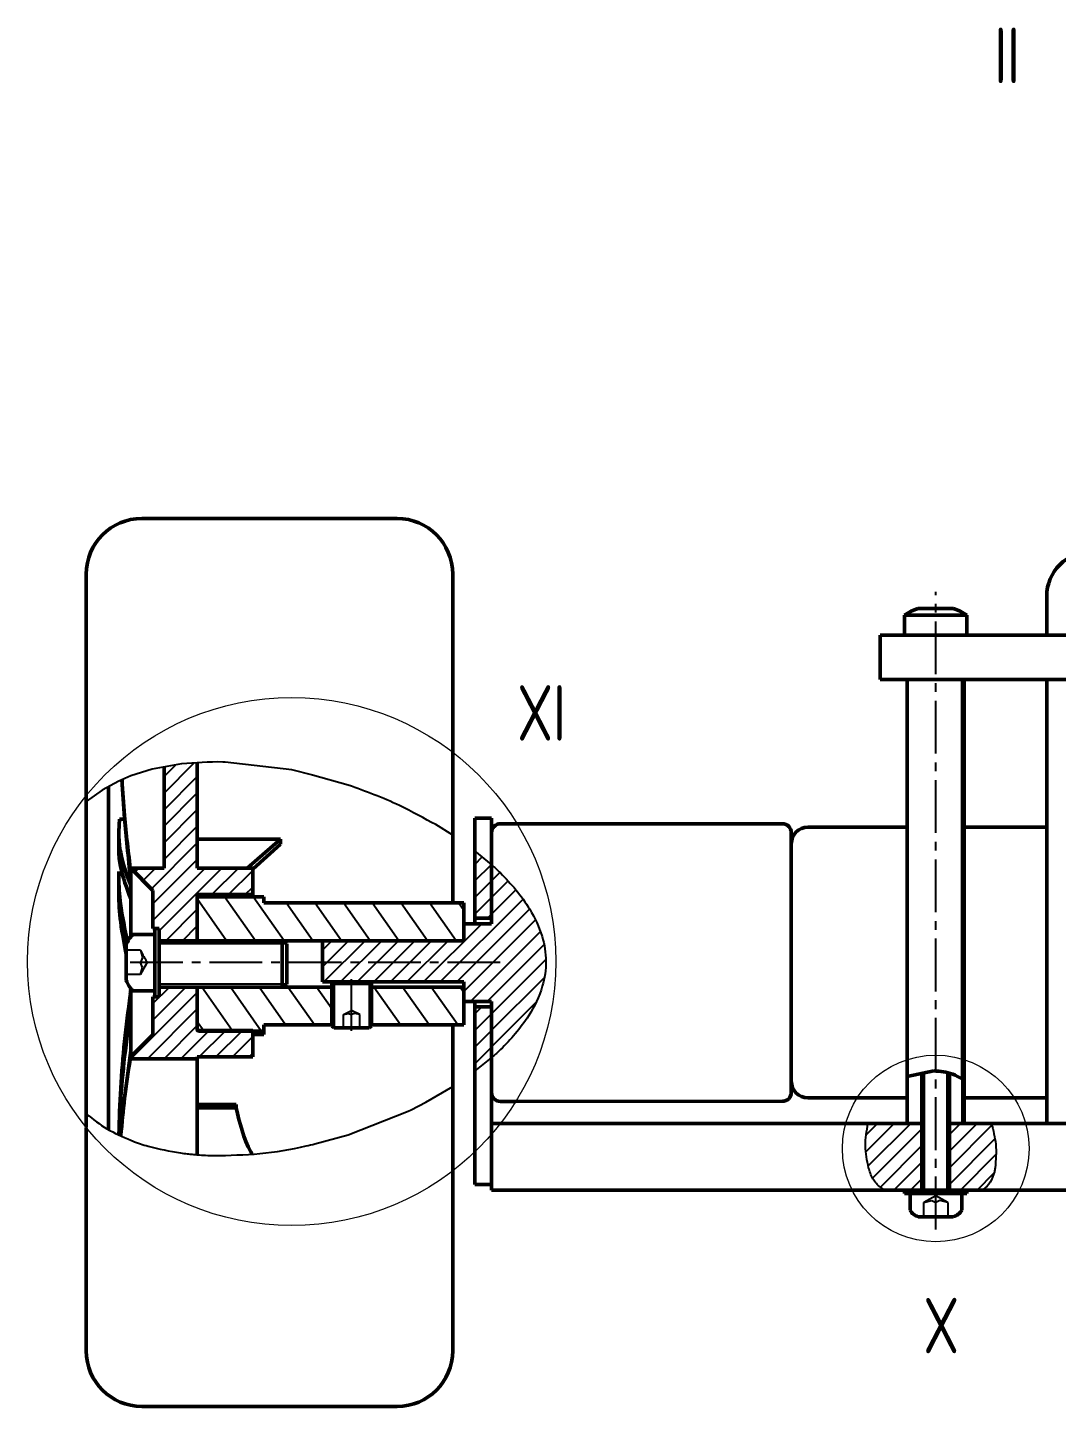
# Model space of a CAD drawing. Header units: millimetres. Extents: x 1895 to 3084, y 1125 to 1966.
# Drawn here: x 2509.3 to 2602, y 1574.4 to 1698.6 of the extents above; entities that cross this region are included whole.
import ezdxf

# ---------------------------------------------------------------- set-up
doc = ezdxf.new("R2010")
doc.units = ezdxf.units.MM
doc.header["$LTSCALE"] = 0.25
doc.linetypes.add('CENTER2', pattern=[28.575, 19.05, -3.175, 3.175, -3.175])
doc.layers.get('0').update_dxf_attribs({"lineweight": 25})
for name, color, linetype, lineweight in [('CB', 171, 'Continuous', 50), ('Duong_manh', 3, 'Continuous', 25), ('TAM', 1, 'CENTER2', 25)]:
    doc.layers.add(name, color=color, linetype=linetype, lineweight=lineweight)
doc.styles.add('SLDTEXTSTYLE0', font='TXT', dxfattribs={"width": 0.75})
pattern_1 = [(45, (1569.1702, 1021.424), (-0.7483547, 0.7483547), [])]

msp = doc.modelspace()

# ---------------------------------------------------------------- hatches: boundary and pattern name
h = msp.add_hatch()
h.set_pattern_fill('ANSI31', color=256, scale=0.333333)
h.set_pattern_definition(pattern_1)
edge = h.paths.add_edge_path()
edge.add_line((2524.636, 1620.497), (2529.636, 1620.497))
edge.add_line((2529.636, 1620.497), (2529.636, 1622.88))
edge.add_line((2529.636, 1622.88), (2524.636, 1622.88))
edge.add_line((2524.636, 1622.88), (2524.636, 1632.378))
edge.add_spline(control_points=[(2524.636, 1632.378), (2524.165, 1632.348), (2523.693, 1632.31), (2523.222, 1632.273)], knot_values=[0.6385728, 0.6385728, 0.6385728, 0.6385728, 1, 1, 1, 1], degree=3, periodic=0)
edge.add_line((2523.222, 1632.273), (2521.636, 1631.984))
edge.add_line((2521.636, 1631.984), (2521.636, 1622.88))
edge.add_line((2521.636, 1622.88), (2518.636, 1622.88))
edge.add_line((2518.636, 1622.88), (2520.636, 1620.88))
edge.add_line((2520.636, 1620.88), (2520.636, 1617.445))
edge.add_line((2520.636, 1617.445), (2521.197, 1617.445))
edge.add_line((2521.197, 1617.445), (2521.197, 1617.166))
edge.add_line((2521.197, 1617.166), (2521.197, 1616.346))
edge.add_line((2521.197, 1616.346), (2524.636, 1616.346))
edge.add_line((2524.636, 1616.346), (2524.636, 1620.497))
edge = h.paths.add_edge_path()
edge.add_line((2524.636, 1612.166), (2521.197, 1612.166))
edge.add_line((2521.197, 1612.166), (2521.197, 1611.58))
edge.add_line((2521.197, 1611.58), (2521.197, 1611.301))
edge.add_line((2521.197, 1611.301), (2520.636, 1611.301))
edge.add_line((2520.636, 1611.301), (2520.636, 1607.88))
edge.add_line((2520.636, 1607.88), (2518.636, 1605.88))
edge.add_line((2518.636, 1605.88), (2518.624, 1605.793))
edge.add_spline(control_points=[(2518.624, 1605.793), (2518.621, 1605.765), (2518.617, 1605.738), (2518.613, 1605.71)], knot_values=[0.5472623, 0.5472623, 0.5472623, 0.5472623, 1, 1, 1, 1], degree=3, periodic=0)
edge.add_line((2518.613, 1605.71), (2524.636, 1605.71))
edge.add_line((2524.636, 1605.71), (2524.636, 1605.88))
edge.add_line((2524.636, 1605.88), (2529.636, 1605.88))
edge.add_line((2529.636, 1605.88), (2529.636, 1608.204))
edge.add_line((2529.636, 1608.204), (2524.736, 1608.204))
edge.add_line((2524.736, 1608.204), (2524.674, 1608.267))
edge.add_line((2524.674, 1608.267), (2524.636, 1608.267))
edge.add_line((2524.636, 1608.267), (2524.636, 1612.166))
h = msp.add_hatch()
h.set_pattern_fill('ANSI31', color=256, scale=0.333333)
h.set_pattern_definition(pattern_1)
h.paths.add_polyline_path([(2551.136, 1623.199), (2549.636, 1624.445), (2549.636, 1618.38), (2551.136, 1618.38)])
h = msp.add_hatch()
h.set_pattern_fill('ANSI31', color=256, scale=0.333333)
h.set_pattern_definition([(45, (1546.5912, 1040.7683), (-0.7483547, 0.7483547), [])])
edge = h.paths.add_edge_path()
edge.add_spline(control_points=[(2551.936, 1606.531), (2552.394, 1606.997), (2553.328, 1607.946), (2554.698, 1609.806), (2555.769, 1611.996), (2556.154, 1614.488), (2555.754, 1616.898), (2554.728, 1619.059), (2553.388, 1620.941), (2552.413, 1621.953), (2551.936, 1622.448)], knot_values=[0, 0, 0, 0, 0.1067293, 0.2175544, 0.3766766, 0.500358, 0.6235291, 0.7703714, 0.8876868, 1, 1, 1, 1], degree=3, periodic=0)
edge.add_spline(control_points=[(2551.936, 1622.448), (2551.789, 1622.591), (2551.55, 1622.823), (2551.28, 1623.07), (2551.16, 1623.178), (2551.136, 1623.199)], knot_values=[0, 0, 0, 0, 0.559057, 0.9103401, 1, 1, 1, 1], degree=3, periodic=0)
edge.add_line((2551.136, 1623.199), (2551.136, 1618.38))
edge.add_line((2551.136, 1618.38), (2551.136, 1617.88))
edge.add_line((2551.136, 1617.88), (2548.636, 1617.88))
edge.add_line((2548.636, 1617.88), (2548.636, 1616.346))
edge.add_line((2548.636, 1616.346), (2535.902, 1616.346))
edge.add_line((2535.902, 1616.346), (2535.902, 1612.63))
edge.add_line((2535.902, 1612.63), (2548.636, 1612.63))
edge.add_line((2548.636, 1612.63), (2548.636, 1610.88))
edge.add_line((2548.636, 1610.88), (2551.136, 1610.88))
edge.add_line((2551.136, 1610.88), (2551.136, 1605.796))
edge.add_spline(control_points=[(2551.136, 1605.796), (2551.14, 1605.8), (2551.193, 1605.845), (2551.339, 1605.975), (2551.604, 1606.214), (2551.815, 1606.416), (2551.936, 1606.531)], knot_values=[0, 0, 0, 0, 0.0155225, 0.1921072, 0.5399712, 1, 1, 1, 1], degree=3, periodic=0)
h = msp.add_hatch()
h.set_pattern_fill('ANSI31', color=256, scale=0.666667, angle=80)
h.set_pattern_definition([(125, (1569.1702, 1021.424), (-1.733872, -1.21407), [])])
h.paths.add_polyline_path([(2548.636, 1617.88), (2548.636, 1619.756), (2530.636, 1619.756), (2530.636, 1620.309), (2524.736, 1620.309), (2524.636, 1620.208), (2524.636, 1616.346), (2548.636, 1616.346)])
h.paths.add_polyline_path([(2536.75, 1612.166), (2524.636, 1612.166), (2524.636, 1608.305), (2524.674, 1608.267), (2529.636, 1608.267), (2529.636, 1608.204), (2530.636, 1608.204), (2530.636, 1608.756), (2536.75, 1608.756)])
h.paths.add_polyline_path([(2548.636, 1612.166), (2540.324, 1612.166), (2540.324, 1608.756), (2548.636, 1608.756)])
h = msp.add_hatch()
h.set_pattern_fill('ANSI31', color=256, scale=0.333333)
h.set_pattern_definition(pattern_1)
h.paths.add_polyline_path([(2549.636, 1604.579), (2551.136, 1605.796), (2551.136, 1610.38), (2549.636, 1610.38)])
h = msp.add_hatch()
h.set_pattern_fill('ANSI31', color=256, scale=0.333333)
h.set_pattern_definition([(45, (1632.2636, 1062.3353), (-0.7483547, 0.7483547), [])])
edge = h.paths.add_edge_path()
edge.add_line((2589.895, 1599.881), (2588.56, 1599.881))
edge.add_line((2588.56, 1599.881), (2585.037, 1599.881))
edge.add_spline(control_points=[(2585.037, 1599.881), (2584.922, 1599.206), (2584.693, 1597.869), (2584.96, 1596.539), (2585.092, 1595.881)], knot_values=[0, 0, 0, 0, 0.5048113, 1, 1, 1, 1], degree=3, periodic=0)
edge.add_spline(control_points=[(2585.092, 1595.881), (2585.145, 1595.718), (2585.308, 1595.216), (2585.707, 1594.43), (2586.282, 1594.057), (2586.552, 1593.881)], knot_values=[0, 0, 0, 0, 0.2031358, 0.6250766, 1, 1, 1, 1], degree=3, periodic=0)
edge.add_line((2586.552, 1593.881), (2589.895, 1593.881))
edge.add_line((2589.895, 1593.881), (2589.895, 1599.881))
edge = h.paths.add_edge_path()
edge.add_spline(control_points=[(2596.496, 1595.881), (2596.552, 1596.593), (2596.659, 1597.946), (2596.322, 1599.259), (2596.162, 1599.881)], knot_values=[0, 0, 0, 0, 0.526568, 1, 1, 1, 1], degree=3, periodic=0)
edge.add_line((2596.162, 1599.881), (2592.377, 1599.881))
edge.add_line((2592.377, 1599.881), (2592.377, 1593.881))
edge.add_line((2592.377, 1593.881), (2595.339, 1593.881))
edge.add_spline(control_points=[(2595.339, 1593.881), (2595.368, 1593.899), (2595.654, 1594.07), (2596.114, 1594.6), (2596.383, 1595.317), (2596.473, 1595.766), (2596.496, 1595.881)], knot_values=[0, 0, 0, 0, 0.0438639, 0.4212022, 0.8521693, 1, 1, 1, 1], degree=3, periodic=0)

# ---------------------------------------------------------------- linework, layer by layer
at = {"color": 7, "linetype": 'Continuous', "lineweight": 25}
for p, q in [((2523.222, 1632.273), (2520.575, 1631.791)), ((2533.136, 1631.729), (2527.136, 1632.438)), ((2518.636, 1631.185), (2517.557, 1630.729)), ((2520.575, 1631.791), (2518.636, 1631.185)), ((2535.025, 1631.255), (2533.136, 1631.729)), ((2538.222, 1630.364), (2535.024, 1631.25)), ((2516.055, 1629.912), (2514.636, 1628.878)), ((2517.557, 1630.729), (2516.055, 1629.912)), ((2547.636, 1625.865), (2546.119, 1626.803)), ((2551.136, 1623.199), (2549.636, 1624.445)), ((2549.636, 1604.579), (2551.136, 1605.796)), ((2545.209, 1601.788), (2547.636, 1603.198)), ((2543.902, 1601.125), (2545.209, 1601.788)), ((2538.222, 1598.869), (2543.636, 1600.998)), ((2543.636, 1600.998), (2543.902, 1601.125)), ((2535.222, 1598.035), (2538.222, 1598.869))]:
    msp.add_line(p, q, dxfattribs=at)
at = {"color": 7, "linetype": 'Continuous', "lineweight": 18}
for centre, radius in [((2533.136, 1614.468), 23.788), ((2591.136, 1597.628), 8.406)]:
    msp.add_circle(centre, radius, dxfattribs=at)
at = {"color": 7, "linetype": 'Continuous', "lineweight": 25}
for points, knots in [([(2527.136, 1632.438), (2527.065, 1632.439), (2525.759, 1632.474), (2524.455, 1632.371), (2523.222, 1632.273)], [0, 0, 0, 0, 0.05445953, 1, 1, 1, 1]), ([(2546.119, 1626.803), (2545.104, 1627.327), (2542.555, 1628.798), (2539.786, 1629.799), (2538.222, 1630.364)], [0, 0, 0, 0, 0.43536364, 1, 1, 1, 1]), ([(2551.136, 1623.199), (2551.16, 1623.178), (2551.28, 1623.07), (2551.55, 1622.823), (2551.789, 1622.591), (2551.936, 1622.448)], [0, 0, 0, 0, 0.0896599, 0.440943, 1, 1, 1, 1]), ([(2551.936, 1622.448), (2552.413, 1621.953), (2553.388, 1620.941), (2554.728, 1619.059), (2555.754, 1616.898), (2556.154, 1614.488), (2555.769, 1611.996), (2554.698, 1609.806), (2553.328, 1607.946), (2552.394, 1606.997), (2551.936, 1606.531)], [0, 0, 0, 0, 0.1123132, 0.2296286, 0.3764709, 0.499642, 0.6233234, 0.7824456, 0.8932707, 1, 1, 1, 1]), ([(2551.936, 1606.531), (2551.815, 1606.416), (2551.604, 1606.214), (2551.339, 1605.975), (2551.193, 1605.845), (2551.14, 1605.8), (2551.136, 1605.796)], [0, 0, 0, 0, 0.4600288, 0.8078928, 0.9844775, 1, 1, 1, 1]), ([(2514.636, 1600.734), (2515.242, 1600.265), (2516.475, 1599.309), (2517.907, 1598.687), (2518.636, 1598.371)], [0, 0, 0, 0, 0.4908572, 1, 1, 1, 1]), ([(2585.092, 1595.881), (2584.96, 1596.539), (2584.693, 1597.869), (2584.922, 1599.206), (2585.037, 1599.881)], [0, 0, 0, 0, 0.49518875, 1, 1, 1, 1]), ([(2596.162, 1599.881), (2596.322, 1599.259), (2596.659, 1597.946), (2596.552, 1596.593), (2596.496, 1595.881)], [0, 0, 0, 0, 0.473432, 1, 1, 1, 1]), ([(2518.636, 1598.38), (2518.692, 1598.355), (2519.202, 1598.125), (2519.742, 1597.971), (2520.222, 1597.833)], [0, 0, 0, 0, 0.1098501, 1, 1, 1, 1]), ([(2520.222, 1597.833), (2521.181, 1597.599), (2522.339, 1597.315), (2523.521, 1597.174), (2523.724, 1597.15)], [0, 0, 0, 0, 0.8280257, 1, 1, 1, 1]), ([(2526.136, 1596.99), (2527.519, 1597.016), (2530.307, 1597.07), (2533.329, 1597.596), (2534.959, 1597.974), (2535.222, 1598.035)], [0, 0, 0, 0, 0.4522468, 0.9115675, 1, 1, 1, 1]), ([(2523.724, 1597.15), (2523.798, 1597.142), (2523.948, 1597.125), (2524.175, 1597.103), (2524.405, 1597.082), (2524.559, 1597.069), (2524.636, 1597.063)], [0, 0, 0, 0, 0.2455912, 0.4940874, 0.7455462, 1, 1, 1, 1]), ([(2524.636, 1597.063), (2524.885, 1597.046), (2525.384, 1597.011), (2525.885, 1596.997), (2526.136, 1596.99)], [0, 0, 0, 0, 0.4978026, 1, 1, 1, 1]), ([(2586.552, 1593.881), (2586.282, 1594.057), (2585.707, 1594.43), (2585.308, 1595.216), (2585.145, 1595.718), (2585.092, 1595.881)], [0, 0, 0, 0, 0.3749234, 0.7968642, 1, 1, 1, 1]), ([(2596.496, 1595.881), (2596.473, 1595.766), (2596.383, 1595.317), (2596.114, 1594.6), (2595.654, 1594.07), (2595.368, 1593.899), (2595.339, 1593.881)], [0, 0, 0, 0, 0.1478307, 0.5787978, 0.9561361, 1, 1, 1, 1])]:
    msp.add_open_spline(points, degree=3, knots=knots, dxfattribs=at)
at = {"layer": 'CB'}
for p, q in [((2542.636, 1654.38), (2519.636, 1654.38)), ((2547.636, 1647.798), (2547.636, 1649.38)), ((2547.636, 1633.325), (2547.636, 1625.865)), ((2532.135, 1625.493), (2529.123, 1622.88)), ((2521.197, 1617.445), (2520.636, 1617.445)), ((2520.806, 1617.445), (2520.807, 1611.301)), ((2521.197, 1617.166), (2521.197, 1617.445)), ((2521.197, 1617.18), (2521.197, 1611.58)), ((2532.71, 1616.076), (2532.71, 1612.436)), ((2532.29, 1612.166), (2532.71, 1612.436)), ((2536.75, 1612.477), (2536.973, 1612.63)), ((2536.75, 1612.477), (2540.324, 1612.477)), ((2536.75, 1612.477), (2536.75, 1608.636)), ((2540.324, 1612.477), (2540.101, 1612.63)), ((2540.324, 1612.477), (2540.324, 1608.636)), ((2521.197, 1611.301), (2520.636, 1611.301)), ((2521.197, 1611.58), (2521.197, 1611.301)), ((2536.75, 1608.636), (2536.973, 1608.483)), ((2540.324, 1608.636), (2540.101, 1608.483)), ((2536.973, 1608.483), (2540.101, 1608.483)), ((2589.895, 1599.881), (2589.897, 1604.4)), ((2592.377, 1599.881), (2592.379, 1604.421)), ((2547.636, 1595.611), (2547.636, 1603.152)), ((2549.636, 1597.333), (2549.636, 1601.366)), ((2551.136, 1598.917), (2551.136, 1601.366)), ((2577.336, 1601.881), (2553.311, 1601.866)), ((2551.136, 1598.917), (2551.136, 1595.881)), ((2549.636, 1597.333), (2549.636, 1594.381)), ((2588.336, 1593.564), (2588.336, 1593.881)), ((2589.895, 1593.881), (2592.377, 1593.881)), ((2593.936, 1593.564), (2593.936, 1593.881)), ((2588.336, 1593.564), (2593.936, 1593.564)), ((2514.636, 1583.675), (2514.636, 1579.392)), ((2547.636, 1583.675), (2547.636, 1579.392)), ((2519.636, 1574.392), (2542.636, 1574.392))]:
    msp.add_line(p, q, dxfattribs=at)
at = {"layer": 'CB', "linetype": 'Continuous'}
for p, q in [((2514.636, 1646.178), (2514.636, 1649.38)), ((2547.636, 1646.178), (2547.636, 1647.798)), ((2601.136, 1647.381), (2601.136, 1643.881)), ((2514.636, 1644.165), (2514.636, 1646.178)), ((2547.636, 1644.165), (2547.636, 1646.178)), ((2589.552, 1646.281), (2591.136, 1646.281)), ((2591.136, 1646.281), (2592.72, 1646.281)), ((2588.336, 1645.681), (2588.336, 1643.881)), ((2593.936, 1645.681), (2588.336, 1645.681)), ((2593.936, 1643.881), (2593.936, 1645.681)), ((2514.636, 1642.676), (2514.636, 1644.165)), ((2547.636, 1642.676), (2547.636, 1644.165)), ((2586.136, 1639.881), (2586.136, 1643.881)), ((2586.136, 1643.881), (2590.136, 1643.881)), ((2590.136, 1643.881), (2692.136, 1643.881)), ((2514.636, 1641.195), (2514.636, 1642.676)), ((2547.636, 1641.195), (2547.636, 1642.676)), ((2514.636, 1638.77), (2514.636, 1641.195)), ((2547.636, 1638.77), (2547.636, 1641.195)), ((2590.136, 1639.881), (2586.136, 1639.881)), ((2588.56, 1605.63), (2588.56, 1639.881)), ((2590.136, 1639.881), (2692.136, 1639.881)), ((2593.553, 1605.679), (2593.553, 1639.881)), ((2593.712, 1605.63), (2593.712, 1639.881)), ((2601.136, 1639.881), (2601.136, 1601.881)), ((2514.636, 1637.551), (2514.636, 1638.77)), ((2547.636, 1638.77), (2547.636, 1637.551)), ((2514.636, 1633.558), (2514.636, 1637.551)), ((2547.636, 1633.325), (2547.636, 1637.551)), ((2514.636, 1630.73), (2514.636, 1633.558)), ((2514.636, 1629.912), (2514.636, 1630.73)), ((2514.636, 1629.421), (2514.636, 1629.912)), ((2514.636, 1628.878), (2514.636, 1629.42)), ((2577.336, 1626.881), (2553.428, 1626.881)), ((2578.136, 1625.194), (2578.136, 1626.081)), ((2588.56, 1626.581), (2579.636, 1626.581)), ((2601.136, 1626.581), (2593.712, 1626.581)), ((2578.136, 1602.681), (2578.136, 1625.194)), ((2588.56, 1604.125), (2588.56, 1605.63)), ((2593.553, 1603.882), (2593.553, 1605.68)), ((2593.712, 1599.881), (2593.712, 1605.63)), ((2588.56, 1604.125), (2590.977, 1604.623)), ((2588.56, 1599.881), (2588.56, 1604.125)), ((2593.553, 1603.882), (2593.568, 1603.871)), ((2593.568, 1599.881), (2593.568, 1603.871)), ((2579.636, 1602.181), (2584.098, 1602.181)), ((2584.07, 1602.181), (2588.56, 1602.181)), ((2593.712, 1602.181), (2598.202, 1602.181)), ((2598.202, 1602.181), (2601.136, 1602.181)), ((2601.136, 1599.881), (2601.136, 1601.881)), ((2514.636, 1599.514), (2514.636, 1600.734)), ((2514.636, 1598.191), (2514.636, 1599.463)), ((2574.942, 1599.881), (2551.136, 1599.881)), ((2574.942, 1599.881), (2577.934, 1599.881)), ((2583.038, 1599.881), (2577.934, 1599.881)), ((2585.037, 1599.881), (2583.038, 1599.881)), ((2589.895, 1599.881), (2585.037, 1599.881)), ((2589.895, 1593.881), (2589.895, 1599.881)), ((2596.162, 1599.881), (2592.377, 1599.881)), ((2592.377, 1599.881), (2592.377, 1593.881)), ((2599.234, 1599.881), (2596.162, 1599.881)), ((2613.026, 1599.881), (2599.234, 1599.881)), ((2514.636, 1595.435), (2514.636, 1598.191)), ((2514.636, 1595.435), (2514.636, 1594.438)), ((2547.636, 1594.438), (2547.636, 1595.611)), ((2551.136, 1593.881), (2551.136, 1595.881)), ((2514.636, 1591.765), (2514.636, 1594.438)), ((2547.636, 1591.765), (2547.636, 1594.438)), ((2551.136, 1594.381), (2549.636, 1594.381)), ((2552.144, 1593.881), (2551.136, 1593.881)), ((2552.144, 1593.881), (2574.942, 1593.881)), ((2577.934, 1593.881), (2574.942, 1593.881)), ((2577.934, 1593.881), (2583.612, 1593.881)), ((2583.612, 1593.881), (2586.552, 1593.881)), ((2586.552, 1593.881), (2589.895, 1593.881)), ((2592.377, 1593.881), (2595.339, 1593.881)), ((2593.493, 1592.081), (2593.493, 1593.881)), ((2595.339, 1593.881), (2598.66, 1593.881)), ((2598.66, 1593.881), (2612.217, 1593.881)), ((2588.827, 1592.081), (2588.827, 1593.564)), ((2514.636, 1588.295), (2514.636, 1591.765)), ((2547.636, 1588.295), (2547.636, 1591.765)), ((2590.27, 1591.481), (2589.552, 1591.481)), ((2592.72, 1591.481), (2590.27, 1591.481)), ((2514.636, 1588.295), (2514.636, 1586.922)), ((2547.636, 1588.295), (2547.636, 1586.922)), ((2514.636, 1584.713), (2514.636, 1586.922)), ((2547.636, 1584.713), (2547.636, 1586.922)), ((2514.636, 1583.675), (2514.636, 1584.713)), ((2547.636, 1583.675), (2547.636, 1584.713))]:
    msp.add_line(p, q, dxfattribs=at)
at = {"layer": 'CB', "lineweight": 50}
for p, q in [((2524.636, 1622.88), (2524.636, 1632.4)), ((2521.636, 1622.88), (2521.636, 1631.984)), ((2516.636, 1599.3), (2516.636, 1630.228)), ((2514.636, 1628.925), (2514.636, 1600.666)), ((2517.636, 1627.308), (2518.09, 1627.308)), ((2551.136, 1627.38), (2549.636, 1627.38)), ((2549.636, 1624.445), (2549.636, 1627.38)), ((2551.136, 1623.199), (2551.136, 1627.38)), ((2517.565, 1626.156), (2517.565, 1624.788)), ((2553.428, 1626.88), (2551.936, 1626.88)), ((2532.135, 1625.493), (2524.636, 1625.493)), ((2532.135, 1625.031), (2529.665, 1622.818)), ((2532.135, 1625.493), (2532.135, 1625.031)), ((2547.636, 1625.865), (2547.636, 1619.756)), ((2549.636, 1618.38), (2549.636, 1624.445)), ((2517.565, 1622.582), (2517.565, 1621.107)), ((2518.636, 1622.88), (2518.636, 1622.568)), ((2520.636, 1620.88), (2518.636, 1622.88)), ((2518.636, 1622.88), (2521.636, 1622.88)), ((2518.636, 1622.568), (2518.636, 1621.702)), ((2524.636, 1622.88), (2529.636, 1622.88)), ((2529.636, 1622.88), (2529.636, 1620.497)), ((2551.136, 1623.199), (2551.136, 1617.88)), ((2551.136, 1618.38), (2551.136, 1623.199)), ((2518.636, 1621.702), (2518.636, 1620.118)), ((2518.636, 1620.118), (2518.636, 1616.692)), ((2520.636, 1620.88), (2520.636, 1617.445)), ((2524.636, 1620.497), (2529.636, 1620.497)), ((2524.636, 1616.346), (2524.636, 1620.497)), ((2524.636, 1620.208), (2524.736, 1620.309)), ((2524.636, 1616.432), (2524.636, 1620.208)), ((2530.636, 1620.309), (2524.736, 1620.309)), ((2529.636, 1620.309), (2529.636, 1620.497)), ((2530.636, 1619.756), (2530.636, 1620.309)), ((2548.636, 1619.756), (2530.636, 1619.756)), ((2548.636, 1619.756), (2548.636, 1616.346)), ((2548.636, 1617.88), (2548.636, 1616.346)), ((2551.136, 1617.88), (2548.636, 1617.88)), ((2549.636, 1618.38), (2551.136, 1618.38)), ((2549.636, 1618.38), (2549.636, 1617.88)), ((2518.836, 1616.915), (2520.806, 1616.915)), ((2524.636, 1616.346), (2521.197, 1616.346)), ((2524.636, 1616.346), (2548.636, 1616.346)), ((2532.29, 1616.346), (2532.29, 1612.166)), ((2532.29, 1616.346), (2532.71, 1616.076)), ((2535.902, 1612.63), (2535.902, 1616.346)), ((2518.236, 1615.78), (2518.236, 1615.964)), ((2518.236, 1615.78), (2518.236, 1612.98)), ((2518.236, 1612.796), (2518.236, 1612.98)), ((2535.902, 1612.63), (2548.636, 1612.63)), ((2548.636, 1612.63), (2548.636, 1610.88)), ((2518.645, 1612.042), (2518.636, 1610.189)), ((2518.836, 1611.831), (2520.806, 1611.831)), ((2520.636, 1611.301), (2520.636, 1607.88)), ((2524.636, 1612.166), (2521.197, 1612.166)), ((2536.75, 1612.166), (2524.636, 1612.166)), ((2524.636, 1608.267), (2524.636, 1612.166)), ((2524.636, 1608.305), (2524.636, 1611.998)), ((2548.636, 1612.166), (2540.324, 1612.166)), ((2548.636, 1612.166), (2548.636, 1608.756)), ((2518.636, 1610.189), (2518.636, 1606.415)), ((2548.636, 1610.88), (2551.136, 1610.88)), ((2549.636, 1610.88), (2549.636, 1610.38)), ((2551.136, 1610.38), (2549.636, 1610.38)), ((2549.636, 1604.579), (2549.636, 1610.38)), ((2551.136, 1610.88), (2551.136, 1605.796)), ((2551.136, 1605.796), (2551.136, 1610.38)), ((2530.636, 1608.756), (2536.75, 1608.756)), ((2530.636, 1608.204), (2530.636, 1608.756)), ((2540.324, 1608.756), (2548.636, 1608.756)), ((2547.636, 1608.756), (2547.636, 1603.152)), ((2518.636, 1605.88), (2520.636, 1607.88)), ((2524.736, 1608.204), (2524.636, 1608.305)), ((2529.636, 1608.267), (2524.636, 1608.267)), ((2524.736, 1608.204), (2530.636, 1608.204)), ((2529.636, 1608.267), (2529.636, 1605.88)), ((2529.636, 1607.887), (2530.636, 1607.887)), ((2530.636, 1607.891), (2530.636, 1608.204)), ((2530.636, 1607.891), (2530.636, 1607.887)), ((2518.109, 1602.33), (2518.636, 1606.415)), ((2518.636, 1606.415), (2518.636, 1605.919)), ((2518.613, 1605.71), (2518.636, 1605.88)), ((2518.613, 1605.71), (2524.636, 1605.71)), ((2518.635, 1605.919), (2518.636, 1605.919)), ((2518.636, 1605.919), (2518.636, 1605.895)), ((2518.636, 1605.895), (2518.636, 1605.88)), ((2529.636, 1605.88), (2524.636, 1605.88)), ((2524.636, 1605.71), (2524.636, 1605.88)), ((2524.636, 1605.71), (2524.636, 1605.649)), ((2524.636, 1605.649), (2524.636, 1597.063)), ((2551.136, 1605.796), (2551.136, 1601.366)), ((2549.636, 1604.579), (2549.636, 1601.366)), ((2528.136, 1601.605), (2524.636, 1601.605)), ((2528.136, 1601.281), (2524.636, 1601.281)), ((2528.136, 1601.605), (2528.136, 1601.281)), ((2553.311, 1601.866), (2551.936, 1601.866))]:
    msp.add_line(p, q, dxfattribs=at)
at = {"layer": 'CB'}
for centre, start, end in [((2519.636, 1649.38), 90, 180), ((2542.636, 1649.38), 0, 90), ((2519.636, 1579.392), 180, 270), ((2542.636, 1579.392), 270, 0)]:
    msp.add_arc(centre, 5, start, end, dxfattribs=at)
at = {"layer": 'CB', "linetype": 'Continuous'}
for centre, radius, start, end in [((2605.136, 1647.381), 4, 90, 180), ((2591.136, 1641.538), 5, 108.46947, 124.0558), ((2591.136, 1641.538), 5, 55.9442, 71.53053), ((2577.336, 1626.081), 0.8, 0, 90), ((2579.636, 1625.081), 1.5, 90, 180), ((2579.636, 1603.681), 1.5, 180, 270), ((2577.336, 1602.681), 0.8, 270, 0), ((2589.922, 1592.694), 1.255, 209.23267, 255.1169), ((2592.398, 1592.694), 1.255, 284.8831, 330.76733)]:
    msp.add_arc(centre, radius, start, end, dxfattribs=at)
at = {"layer": 'CB', "lineweight": 50}
for centre, radius, start, end in [((2551.936, 1626.08), 0.8, 90.00017, 179.9993), ((2520.568, 1615.158), 2.467, 134.58083, 160.93349), ((2520.568, 1613.588), 2.467, 199.06651, 225.41917), ((2551.936, 1602.666), 0.8, 180.0007, 269.99983)]:
    msp.add_arc(centre, radius, start, end, dxfattribs=at)
for points, knots in [([(2518.636, 1621.76), (2518.404, 1624.04), (2518.096, 1626.857), (2517.914, 1629.685), (2517.839, 1630.848)], [0, 0, 0, 0, 0.58877475, 1, 1, 1, 1]), ([(2517.853, 1630.854), (2517.922, 1629.782), (2518.1, 1627.013), (2518.432, 1624.257), (2518.636, 1622.568)], [0, 0, 0, 0, 0.3869839, 1, 1, 1, 1]), ([(2518.636, 1621.345), (2518.253, 1622.368), (2517.751, 1623.788), (2517.522, 1625.796), (2517.598, 1626.804), (2517.636, 1627.308)], [0, 0, 0, 0, 0.4964399, 0.74855153, 1, 1, 1, 1]), ([(2517.565, 1624.788), (2517.575, 1624.643), (2517.544, 1624.077), (2517.756, 1622.489), (2518.281, 1621.075), (2518.636, 1620.118)], [0, 0, 0, 0, 0.050455, 0.35721, 1, 1, 1, 1]), ([(2517.581, 1622.561), (2517.576, 1622.415), (2517.545, 1621.45), (2517.697, 1619.31), (2518.115, 1617.363), (2518.35, 1616.271)], [0, 0, 0, 0, 0.0684653, 0.451982, 1, 1, 1, 1]), ([(2518.236, 1615.145), (2518.083, 1615.91), (2517.705, 1617.805), (2517.546, 1619.898), (2517.577, 1620.907), (2517.565, 1621.107)], [0, 0, 0, 0, 0.5169064, 0.9247116, 1, 1, 1, 1]), ([(2518.586, 1611.423), (2518.41, 1610.031), (2518.059, 1607.247), (2517.691, 1603.065), (2517.616, 1600.273), (2517.579, 1598.884)], [0, 0, 0, 0, 0.3344366, 0.66871, 1, 1, 1, 1]), ([(2518.645, 1612.042), (2518.645, 1612.042), (2518.626, 1611.83), (2518.611, 1611.638), (2518.592, 1611.477), (2518.586, 1611.423)], [0, 0, 0, 0, 0.1555448, 0.7159087, 1, 1, 1, 1]), ([(2517.62, 1598.864), (2517.644, 1599.799), (2517.745, 1603.591), (2518.253, 1607.354), (2518.636, 1610.189)], [0, 0, 0, 0, 0.2464908, 1, 1, 1, 1]), ([(2518.586, 1605.649), (2518.406, 1604.488), (2518.055, 1602.215), (2517.848, 1599.924), (2517.746, 1598.802)], [0, 0, 0, 0, 0.5104823, 1, 1, 1, 1]), ([(2518.586, 1605.649), (2518.595, 1605.711), (2518.609, 1605.802), (2518.628, 1605.891), (2518.634, 1605.92)], [0, 0, 0, 0, 0.6867666, 1, 1, 1, 1]), ([(2518.636, 1605.895), (2518.633, 1605.87), (2518.627, 1605.808), (2518.618, 1605.746), (2518.613, 1605.71)], [0, 0, 0, 0, 0.40377952, 1, 1, 1, 1]), ([(2529.554, 1597.114), (2529.52, 1597.199), (2528.801, 1598.47), (2528.461, 1599.908), (2528.136, 1601.281)], [0, 0, 0, 0, 0.045222, 1, 1, 1, 1])]:
    msp.add_open_spline(points, degree=3, knots=knots, dxfattribs=at)
at = {"layer": 'CB', "linetype": 'Continuous'}
msp.add_open_spline([(2590.977, 1604.623), (2591.557, 1604.575), (2592.473, 1604.5), (2593.263, 1604.047), (2593.553, 1603.882)], degree=3, knots=[0, 0, 0, 0, 0.6337101, 1, 1, 1, 1], dxfattribs=at)
at = {"layer": 'Duong_manh'}
for p, q in [((2532.71, 1616.076), (2521.197, 1616.076)), ((2532.71, 1612.436), (2521.197, 1612.436)), ((2536.973, 1612.63), (2536.973, 1608.483)), ((2540.101, 1612.63), (2540.101, 1608.483)), ((2590.143, 1593.881), (2590.144, 1604.451)), ((2592.177, 1593.881), (2592.169, 1604.473)), ((2590.084, 1592.751), (2590.799, 1592.934)), ((2590.799, 1592.934), (2591.161, 1592.751)), ((2591.523, 1592.934), (2591.161, 1592.751)), ((2592.238, 1592.751), (2591.523, 1592.934)), ((2592.238, 1592.751), (2592.238, 1591.481))]:
    msp.add_line(p, q, dxfattribs=at)
at = {"layer": 'Duong_manh', "lineweight": 25}
for p, q in [((2519.506, 1615.484), (2518.236, 1615.484)), ((2519.506, 1615.48), (2519.696, 1614.838)), ((2519.696, 1614.838), (2519.506, 1614.391)), ((2519.696, 1613.944), (2519.506, 1614.391)), ((2519.506, 1613.303), (2519.696, 1613.944)), ((2519.506, 1613.303), (2518.236, 1613.303)), ((2537.813, 1609.689), (2538.537, 1610.067)), ((2539.261, 1609.689), (2538.537, 1610.067)), ((2537.813, 1609.689), (2538.244, 1609.795)), ((2537.813, 1608.483), (2537.813, 1609.689)), ((2538.244, 1609.795), (2538.537, 1609.697)), ((2538.83, 1609.795), (2538.537, 1609.697)), ((2539.261, 1609.689), (2538.83, 1609.795)), ((2539.261, 1608.483), (2539.261, 1609.689))]:
    msp.add_line(p, q, dxfattribs=at)
at = {"layer": 'Duong_manh', "linetype": 'Continuous', "lineweight": 25}
for p, q in [((2591.161, 1593.373), (2590.084, 1592.751)), ((2590.084, 1591.481), (2590.084, 1592.751)), ((2592.238, 1592.751), (2591.161, 1593.373))]:
    msp.add_line(p, q, dxfattribs=at)
at = {"layer": 'Duong_manh', "lineweight": 25}
msp.add_open_spline([(2519.506, 1615.484), (2519.609, 1615.278), (2519.765, 1615.008), (2519.946, 1614.694), (2520.038, 1614.535), (2520.083, 1614.456), (2520.105, 1614.416), (2520.115, 1614.395), (2520.119, 1614.381), (2520.115, 1614.358), (2520.073, 1614.289), (2519.92, 1614.014), (2519.719, 1613.673), (2519.553, 1613.384), (2519.506, 1613.303)], degree=3, knots=[0, 0, 0, 0, 0.2492373, 0.3768603, 0.4399969, 0.4712933, 0.4869362, 0.494705, 0.4995073, 0.5043656, 0.5227716, 0.5956223, 0.8869836, 1, 1, 1, 1], dxfattribs=at)
at = {"layer": 'TAM', "lineweight": 25}
for p, q in [((2591.162, 1590.339), (2591.152, 1647.769)), ((2551.918, 1614.373), (2517.832, 1614.373)), ((2538.537, 1608.217), (2538.537, 1612.869))]:
    msp.add_line(p, q, dxfattribs=at)

# ---------------------------------------------------------------- texts
at = {"color": 7, "linetype": 'Continuous', "lineweight": 18, "char_height": 5, "attachment_point": 1, "style": 'SLDTEXTSTYLE0'}
for s, insert in [('{\\fTCVN 7284|b0|i0|c0|p34;II}', (2596.416, 1698.607)), ('{\\fTCVN 7284|b0|i0|c0|p34;XI}', (2553.445, 1639.37)), ('{\\fTCVN 7284|b0|i0|c0|p34;X}', (2590.022, 1584.18))]:
    msp.add_mtext(s, dxfattribs=dict(at, insert=insert))

doc.saveas('drawing.dxf')
